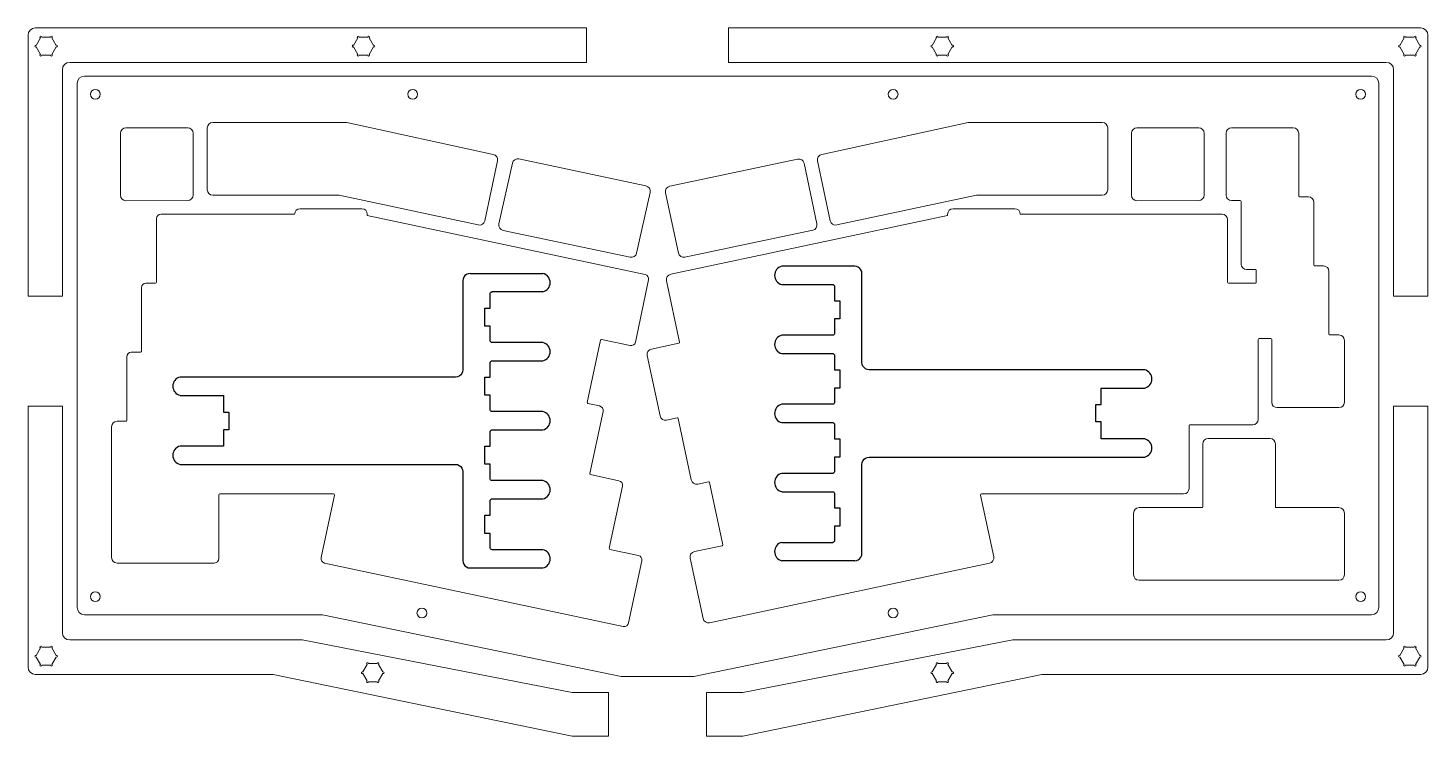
# Model space of a CAD drawing. Header units: millimetres. Extents: x -98 to 288, y -129 to 321.
# Drawn here: x -98 to 288.2, y -129 to 66.3 of the extents above; entities that cross this region are included whole.
import ezdxf

# ---------------------------------------------------------------- set-up
doc = ezdxf.new("R2010")
doc.units = ezdxf.units.MM
doc.layers.get('0').update_dxf_attribs({"lineweight": 5})
doc.layers.add('Shape2DView', color=7, linetype='Continuous')

msp = doc.modelspace()

# ---------------------------------------------------------------- linework, layer by layer
for p, q in [((-95.99, 66.35), (56.1, 66.35)), ((56.1, 66.35), (56.1, 56.85)), ((286.2, 66.35), (95.21, 66.35)), ((95.21, 66.35), (95.21, 56.85)), ((-97.99, -7.63), (-97.99, 64.35)), ((-94.56, 63.64), (-95.76, 61.56)), ((-91.8, 63.85), (-94.19, 63.85)), ((-90.23, 61.56), (-91.43, 63.64)), ((-7.03, 63.64), (-8.22, 61.56)), ((-4.27, 63.85), (-6.65, 63.85)), ((-2.7, 61.56), (-3.89, 63.64)), ((152.65, 63.64), (151.45, 61.56)), ((155.41, 63.85), (153.02, 63.85)), ((156.98, 61.56), (155.78, 63.64)), ((281.64, 63.64), (280.44, 61.56)), ((284.4, 63.85), (282.01, 63.85)), ((285.97, 61.56), (284.77, 63.64)), ((288.2, -7.63), (288.2, 64.35)), ((-95.76, 61.14), (-94.56, 59.06)), ((-94.19, 58.85), (-91.8, 58.85)), ((-91.43, 59.06), (-90.23, 61.14)), ((-8.22, 61.14), (-7.03, 59.06)), ((-6.65, 58.85), (-4.27, 58.85)), ((-3.89, 59.06), (-2.7, 61.14)), ((151.45, 61.14), (152.65, 59.06)), ((153.02, 58.85), (155.41, 58.85)), ((155.78, 59.06), (156.98, 61.14)), ((280.44, 61.14), (281.64, 59.06)), ((282.01, 58.85), (284.4, 58.85)), ((284.77, 59.06), (285.97, 61.14)), ((-88.5, 54.85), (-88.5, -7.63)), ((56.1, 56.85), (-86.5, 56.85)), ((95.21, 56.85), (276.71, 56.85)), ((278.71, 54.85), (278.71, -7.63)), ((-84.44, -93.52), (-84.44, 51.06)), ((-82.44, 53.06), (272.65, 53.06)), ((274.65, 51.06), (274.65, -93.52)), ((-53.95, 38.81), (-71, 38.81)), ((-48.54, 38.8), (-48.54, 21.74)), ((-10.26, 40.31), (-47.04, 40.3)), ((30.36, 31.49), (-10.05, 40.28)), ((120.96, 31.49), (161.36, 40.28)), ((161.58, 40.31), (198.35, 40.3)), ((199.85, 38.8), (199.85, 21.74)), ((224.96, 38.8), (207.91, 38.8)), ((251.04, 38.8), (233.99, 38.8)), ((-72.5, 37.31), (-72.5, 20.21)), ((-52.45, 20.26), (-52.45, 37.31)), ((206.41, 37.3), (206.41, 20.2)), ((226.46, 20.25), (226.46, 37.3)), ((232.49, 37.3), (232.49, 20.25)), ((252.54, 20), (252.54, 37.3)), ((28, 13.16), (31.51, 29.71)), ((35.64, 29.07), (31.91, 12.28)), ((72.46, 22.78), (37.42, 30.22)), ((79.04, 22.68), (114.3, 30.17)), ((116.08, 29.02), (119.62, 12.34)), ((123.32, 13.16), (119.8, 29.71)), ((-47.04, 20.24), (-12.33, 20.26)), ((-12.12, 20.23), (26.22, 12)), ((69.89, 4.26), (73.62, 21)), ((81.41, 4.27), (77.88, 20.9)), ((163.62, 20.23), (125.1, 12)), ((198.35, 20.24), (163.83, 20.26)), ((255.21, 19.75), (252.79, 19.75)), ((-71, 18.71), (-53.95, 18.76)), ((-5.89, 16.49), (-22.94, 16.49)), ((174.24, 16.49), (157.19, 16.49)), ((207.91, 18.7), (224.96, 18.75)), ((233.99, 18.75), (236.41, 18.75)), ((236.66, 18.51), (236.66, 1.2)), ((256.71, 0.95), (256.71, 18.25)), ((-62.54, 13.74), (-62.54, -3.81)), ((-24.44, 14.99), (-61.29, 14.99)), ((-24.44, 14.99), (-24.44, 14.99)), ((-4.39, 14.63), (-4.39, 14.99)), ((72.25, -1.66), (-4.39, 14.63)), ((155.69, 14.63), (79.31, -1.6)), ((155.69, 14.99), (155.69, 14.63)), ((231.39, 14.99), (175.74, 14.99)), ((175.74, 14.99), (175.74, 14.99)), ((232.89, -3.81), (232.89, 13.49)), ((33.07, 10.5), (68.11, 3.1)), ((118.47, 10.56), (83.19, 3.12)), ((259.38, 0.7), (256.96, 0.7)), ((69.56, -20.31), (73.21, -3.14)), ((78.16, -3.38), (81.76, -20.31)), ((238.16, -0.3), (240.58, -0.3)), ((240.83, -0.54), (240.83, -3.81)), ((260.88, -18.1), (260.88, -0.8)), ((-88.5, -7.63), (-97.99, -7.63)), ((-66.7, -5.31), (-66.7, -22.86)), ((-62.78, -4.06), (-65.45, -4.06)), ((240.58, -4.06), (233.14, -4.06)), ((278.71, -7.63), (288.2, -7.63)), ((263.65, -18.35), (261.12, -18.35)), ((-66.95, -23.11), (-69.51, -23.11)), ((56.28, -36.96), (59.93, -19.79)), ((60.23, -19.6), (68.08, -21.27)), ((81.57, -20.6), (73.96, -22.22)), ((241.34, -41.66), (241.34, -19.6)), ((241.59, -19.35), (244.85, -19.35)), ((245.1, -19.6), (245.1, -36.9)), ((265.15, -36.9), (265.15, -19.85)), ((-70.76, -24.36), (-70.76, -41.91)), ((72.8, -24), (76.35, -40.68)), ((-97.99, -38.01), (-97.99, -109.99)), ((-88.5, -38.01), (-97.99, -38.01)), ((-88.5, -100.48), (-88.5, -38.01)), ((59.67, -37.93), (56.47, -37.26)), ((246.6, -38.4), (263.65, -38.4)), ((288.2, -38), (278.71, -38)), ((278.71, -38), (278.71, -100.48)), ((288.2, -109.98), (288.2, -38)), ((-71.01, -42.16), (-73.44, -42.16)), ((56.98, -56.58), (60.63, -39.42)), ((78.13, -41.83), (81.08, -41.2)), ((81.37, -41.39), (84.97, -58.32)), ((-74.94, -43.66), (-74.93, -79.76)), ((222.29, -60.71), (222.29, -43.41)), ((222.54, -43.16), (239.84, -43.16)), ((226.05, -48.42), (226.05, -65.73)), ((244.6, -46.92), (227.55, -46.92)), ((246.1, -65.73), (246.1, -48.42)), ((65.02, -58.55), (57.18, -56.88)), ((62.34, -77.2), (65.99, -60.03)), ((86.75, -59.47), (89.7, -58.85)), ((89.99, -59.04), (93.64, -76.21)), ((-45.35, -80.01), (-45.35, -62.46)), ((-45.1, -62.21), (-13.71, -62.21)), ((-13.47, -62.52), (-17.14, -79.78)), ((168.4, -79.54), (164.78, -62.52)), ((165.03, -62.21), (189.45, -62.21)), ((189.45, -62.21), (192.18, -62.21)), ((192.18, -62.21), (220.79, -62.21)), ((207, -67.47), (207, -84.52)), ((225.8, -65.97), (208.5, -65.97)), ((263.65, -65.97), (246.34, -65.97)), ((265.15, -84.52), (265.15, -67.47)), ((93.45, -76.5), (85.84, -78.12)), ((70.38, -79.16), (62.53, -77.49)), ((67.69, -97.81), (71.34, -80.65)), ((84.68, -79.9), (88.23, -96.58)), ((-73.43, -81.26), (-46.6, -81.26)), ((-16.17, -81.26), (66.21, -98.77)), ((90.01, -97.73), (167.25, -81.31)), ((208.5, -86.02), (263.65, -86.02)), ((-16.8, -95.52), (-82.44, -95.52)), ((65.66, -112.53), (-16.8, -95.52)), ((168.12, -95.52), (85.66, -112.53)), ((272.65, -95.52), (168.12, -95.52)), ((-22.36, -102.48), (-86.5, -102.48)), ((52.1, -117), (-22.36, -102.48)), ((173.68, -102.48), (99.21, -117)), ((276.71, -102.48), (173.68, -102.48)), ((-94.56, -104.7), (-95.76, -106.77)), ((-95.76, -107.2), (-94.56, -109.27)), ((-91.8, -104.49), (-94.19, -104.49)), ((-90.23, -106.77), (-91.43, -104.7)), ((-91.43, -109.27), (-90.23, -107.2)), ((281.64, -104.7), (280.44, -106.77)), ((280.44, -107.2), (281.64, -109.27)), ((284.4, -104.48), (282.01, -104.48)), ((285.97, -106.77), (284.77, -104.7)), ((284.77, -109.27), (285.97, -107.2)), ((-95.99, -111.99), (-30.36, -111.99)), ((-94.19, -109.49), (-91.8, -109.49)), ((-30.36, -111.99), (52.1, -128.99)), ((-4.46, -109.24), (-5.66, -111.31)), ((-5.66, -111.74), (-4.46, -113.81)), ((-1.7, -109.02), (-4.09, -109.02)), ((-0.13, -111.31), (-1.33, -109.24)), ((-1.33, -113.81), (-0.13, -111.74)), ((99.21, -128.99), (181.68, -111.98)), ((152.65, -109.24), (151.45, -111.31)), ((151.45, -111.74), (152.65, -113.81)), ((155.41, -109.02), (153.02, -109.02)), ((156.98, -111.31), (155.78, -109.24)), ((155.78, -113.81), (156.98, -111.74)), ((181.68, -111.98), (286.2, -111.98)), ((282.01, -109.48), (284.4, -109.48)), ((-4.09, -114.02), (-1.7, -114.02)), ((85.66, -112.53), (65.66, -112.53)), ((153.02, -114.02), (155.41, -114.02)), ((62.1, -117), (52.1, -117)), ((62.1, -128.99), (62.1, -117)), ((99.21, -117), (89.21, -117)), ((89.21, -117), (89.21, -128.99)), ((52.1, -128.99), (62.1, -128.99)), ((89.21, -128.99), (99.21, -128.99))]:
    msp.add_line(p, q)
for centre, start, end in [((-10.26, 39.31), 77.7199, 90.0154), ((161.58, 39.31), 89.9846, 102.2801), ((-12.33, 19.26), 77.8865, 90.0229), ((163.83, 19.26), 89.9771, 102.0587)]:
    msp.add_arc(centre, 1, start, end)
for points in [[(-97.99, 64.35), (-97.99, 65.45), (-97.1, 66.35), (-95.99, 66.35)], [(288.2, 64.35), (288.2, 65.45), (287.31, 66.35), (286.2, 66.35)], [(-90.11, 61.6), (-90.15, 61.6), (-90.19, 61.58), (-90.23, 61.56)], [(-2.57, 61.6), (-2.62, 61.6), (-2.66, 61.58), (-2.7, 61.56)], [(157.1, 61.6), (157.06, 61.6), (157.02, 61.58), (156.98, 61.56)], [(286.09, 61.6), (286.05, 61.6), (286.01, 61.58), (285.97, 61.56)], [(-86.5, 56.85), (-87.6, 56.85), (-88.5, 55.95), (-88.5, 54.85)], [(276.71, 56.85), (277.81, 56.85), (278.71, 55.95), (278.71, 54.85)], [(-84.44, 51.06), (-84.44, 52.17), (-83.54, 53.06), (-82.44, 53.06)], [(272.65, 53.06), (273.75, 53.06), (274.65, 52.17), (274.65, 51.06)], [(-80.79, 48.06), (-80.79, 48.81), (-80.18, 49.41), (-79.44, 49.41)], [(-79.44, 46.71), (-80.18, 46.71), (-80.79, 47.32), (-80.79, 48.06)], [(-79.44, 49.41), (-78.7, 49.41), (-78.09, 48.81), (-78.09, 48.06)], [(-78.09, 48.06), (-78.09, 47.32), (-78.7, 46.71), (-79.44, 46.71)], [(6.75, 48.06), (6.75, 48.81), (7.35, 49.41), (8.1, 49.41)], [(8.1, 46.71), (7.35, 46.71), (6.75, 47.32), (6.75, 48.06)], [(8.1, 49.41), (8.84, 49.41), (9.45, 48.81), (9.45, 48.06)], [(9.45, 48.06), (9.45, 47.32), (8.84, 46.71), (8.1, 46.71)], [(139.31, 48.06), (139.31, 48.81), (139.92, 49.41), (140.66, 49.41)], [(140.66, 46.71), (139.92, 46.71), (139.31, 47.32), (139.31, 48.06)], [(140.66, 49.41), (141.4, 49.41), (142.01, 48.81), (142.01, 48.06)], [(142.01, 48.06), (142.01, 47.32), (141.4, 46.71), (140.66, 46.71)], [(268.3, 48.06), (268.3, 48.81), (268.91, 49.41), (269.65, 49.41)], [(269.65, 46.71), (268.91, 46.71), (268.3, 47.32), (268.3, 48.06)], [(269.65, 49.41), (270.39, 49.41), (271, 48.81), (271, 48.06)], [(271, 48.06), (271, 47.32), (270.39, 46.71), (269.65, 46.71)], [(-71, 38.81), (-71.83, 38.81), (-72.5, 38.14), (-72.5, 37.31)], [(-52.45, 37.31), (-52.45, 38.14), (-53.12, 38.81), (-53.95, 38.81)], [(-47.04, 40.3), (-47.87, 40.3), (-48.54, 39.62), (-48.54, 38.8)], [(198.35, 40.3), (199.18, 40.3), (199.85, 39.62), (199.85, 38.8)], [(207.91, 38.8), (207.08, 38.8), (206.41, 38.13), (206.41, 37.3)], [(226.46, 37.3), (226.46, 38.13), (225.78, 38.8), (224.96, 38.8)], [(233.99, 38.8), (233.16, 38.8), (232.49, 38.13), (232.49, 37.3)], [(252.54, 37.3), (252.54, 38.13), (251.86, 38.8), (251.04, 38.8)], [(31.51, 29.71), (31.69, 30.52), (31.17, 31.32), (30.36, 31.49)], [(119.8, 29.71), (119.63, 30.52), (120.15, 31.32), (120.96, 31.49)], [(37.42, 30.22), (36.61, 30.4), (35.82, 29.88), (35.64, 29.07)], [(114.3, 30.17), (115.11, 30.35), (115.9, 29.83), (116.08, 29.02)], [(-72.5, 20.21), (-72.5, 19.38), (-71.83, 18.71), (-71, 18.71)], [(-53.95, 18.76), (-53.12, 18.76), (-52.45, 19.43), (-52.45, 20.26)], [(-48.54, 21.74), (-48.54, 20.91), (-47.87, 20.24), (-47.04, 20.24)], [(73.62, 21), (73.79, 21.81), (73.27, 22.6), (72.46, 22.78)], [(77.88, 20.9), (77.71, 21.71), (78.23, 22.51), (79.04, 22.68)], [(199.85, 21.74), (199.85, 20.91), (199.18, 20.24), (198.35, 20.24)], [(206.41, 20.2), (206.41, 19.37), (207.08, 18.7), (207.91, 18.7)], [(224.96, 18.75), (225.78, 18.75), (226.46, 19.42), (226.46, 20.25)], [(232.49, 20.25), (232.49, 19.42), (233.16, 18.75), (233.99, 18.75)], [(252.79, 19.75), (252.65, 19.75), (252.54, 19.86), (252.54, 20)], [(256.71, 18.25), (256.71, 19.08), (256.03, 19.75), (255.21, 19.75)], [(-22.94, 16.49), (-23.77, 16.49), (-24.44, 15.82), (-24.44, 14.99)], [(-4.39, 14.99), (-4.39, 15.82), (-5.06, 16.49), (-5.89, 16.49)], [(157.19, 16.49), (156.36, 16.49), (155.69, 15.82), (155.69, 14.99)], [(175.74, 14.99), (175.74, 15.82), (175.07, 16.49), (174.24, 16.49)], [(236.41, 18.75), (236.55, 18.75), (236.66, 18.64), (236.66, 18.51)], [(-61.29, 14.99), (-61.98, 14.99), (-62.54, 14.43), (-62.54, 13.74)], [(26.22, 12), (27.03, 11.83), (27.82, 12.35), (28, 13.16)], [(31.91, 12.28), (31.74, 11.47), (32.26, 10.67), (33.07, 10.5)], [(119.62, 12.34), (119.79, 11.53), (119.28, 10.73), (118.47, 10.56)], [(125.1, 12), (124.29, 11.83), (123.49, 12.35), (123.32, 13.16)], [(232.89, 13.49), (232.89, 14.32), (232.22, 14.99), (231.39, 14.99)], [(68.11, 3.1), (68.92, 2.93), (69.72, 3.45), (69.89, 4.26)], [(83.19, 3.12), (82.38, 2.94), (81.59, 3.46), (81.41, 4.27)], [(236.66, 1.2), (236.66, 0.37), (237.33, -0.3), (238.16, -0.3)], [(256.96, 0.7), (256.82, 0.7), (256.71, 0.81), (256.71, 0.95)], [(260.88, -0.8), (260.88, 0.03), (260.21, 0.7), (259.38, 0.7)], [(-62.54, -3.81), (-62.54, -3.95), (-62.65, -4.06), (-62.78, -4.06)], [(73.21, -3.14), (73.35, -2.46), (72.92, -1.8), (72.25, -1.66)], [(79.31, -1.6), (78.5, -1.78), (77.99, -2.57), (78.16, -3.38)], [(233.14, -4.06), (233.01, -4.06), (232.89, -3.95), (232.89, -3.81)], [(240.58, -0.3), (240.72, -0.3), (240.83, -0.41), (240.83, -0.54)], [(240.83, -3.81), (240.83, -3.95), (240.72, -4.06), (240.58, -4.06)], [(-65.45, -4.06), (-66.14, -4.06), (-66.7, -4.62), (-66.7, -5.31)], [(261.12, -18.35), (260.99, -18.35), (260.88, -18.24), (260.88, -18.1)], [(265.15, -19.85), (265.15, -19.02), (264.48, -18.35), (263.65, -18.35)], [(-69.51, -23.11), (-70.2, -23.11), (-70.76, -23.67), (-70.76, -24.36)], [(-66.7, -22.86), (-66.7, -23), (-66.81, -23.11), (-66.95, -23.11)], [(59.93, -19.79), (59.96, -19.66), (60.09, -19.57), (60.23, -19.6)], [(68.08, -21.27), (68.75, -21.41), (69.42, -20.98), (69.56, -20.31)], [(73.96, -22.22), (73.15, -22.39), (72.63, -23.19), (72.8, -24)], [(81.76, -20.31), (81.78, -20.44), (81.7, -20.57), (81.57, -20.6)], [(241.34, -19.6), (241.34, -19.46), (241.45, -19.35), (241.59, -19.35)], [(244.85, -19.35), (244.99, -19.35), (245.1, -19.46), (245.1, -19.6)], [(56.47, -37.26), (56.34, -37.23), (56.25, -37.1), (56.28, -36.96)], [(60.63, -39.42), (60.77, -38.74), (60.34, -38.08), (59.67, -37.93)], [(245.1, -36.9), (245.1, -37.73), (245.77, -38.4), (246.6, -38.4)], [(263.65, -38.4), (264.48, -38.4), (265.15, -37.73), (265.15, -36.9)], [(-73.44, -42.16), (-74.27, -42.16), (-74.94, -42.83), (-74.94, -43.66)], [(-70.76, -41.91), (-70.76, -42.05), (-70.87, -42.16), (-71.01, -42.16)], [(76.35, -40.68), (76.52, -41.49), (77.32, -42), (78.13, -41.83)], [(81.08, -41.2), (81.21, -41.18), (81.34, -41.26), (81.37, -41.39)], [(239.84, -43.16), (240.66, -43.16), (241.34, -42.49), (241.34, -41.66)], [(222.29, -43.41), (222.29, -43.27), (222.4, -43.16), (222.54, -43.16)], [(227.55, -46.92), (226.72, -46.92), (226.05, -47.6), (226.05, -48.42)], [(246.1, -48.42), (246.1, -47.6), (245.43, -46.92), (244.6, -46.92)], [(57.18, -56.88), (57.04, -56.85), (56.95, -56.72), (56.98, -56.58)], [(65.99, -60.03), (66.13, -59.36), (65.7, -58.69), (65.02, -58.55)], [(84.97, -58.32), (85.14, -59.13), (85.94, -59.65), (86.75, -59.47)], [(89.7, -58.85), (89.83, -58.82), (89.96, -58.9), (89.99, -59.04)], [(220.79, -62.21), (221.61, -62.21), (222.29, -61.54), (222.29, -60.71)], [(-45.35, -62.46), (-45.35, -62.32), (-45.24, -62.21), (-45.1, -62.21)], [(-13.71, -62.21), (-13.55, -62.21), (-13.43, -62.36), (-13.47, -62.52)], [(164.78, -62.52), (164.75, -62.36), (164.87, -62.21), (165.03, -62.21)], [(208.5, -65.97), (207.67, -65.97), (207, -66.65), (207, -67.47)], [(226.05, -65.73), (226.05, -65.86), (225.94, -65.97), (225.8, -65.97)], [(246.34, -65.97), (246.21, -65.97), (246.1, -65.86), (246.1, -65.73)], [(265.15, -67.47), (265.15, -66.65), (264.48, -65.97), (263.65, -65.97)], [(62.53, -77.49), (62.39, -77.47), (62.31, -77.33), (62.34, -77.2)], [(93.64, -76.21), (93.67, -76.34), (93.58, -76.47), (93.45, -76.5)], [(-74.93, -79.76), (-74.93, -80.59), (-74.26, -81.26), (-73.43, -81.26)], [(-46.6, -81.26), (-45.91, -81.26), (-45.35, -80.7), (-45.35, -80.01)], [(-17.14, -79.78), (-17.28, -80.46), (-16.85, -81.12), (-16.17, -81.26)], [(71.34, -80.65), (71.49, -79.97), (71.05, -79.31), (70.38, -79.16)], [(85.84, -78.12), (85.03, -78.29), (84.51, -79.09), (84.68, -79.9)], [(167.25, -81.31), (168.06, -81.14), (168.57, -80.35), (168.4, -79.54)], [(207, -84.52), (207, -85.35), (207.67, -86.02), (208.5, -86.02)], [(263.65, -86.02), (264.48, -86.02), (265.15, -85.35), (265.15, -84.52)], [(-80.79, -90.52), (-80.79, -89.78), (-80.18, -89.17), (-79.44, -89.17)], [(-79.44, -91.87), (-80.18, -91.87), (-80.79, -91.27), (-80.79, -90.52)], [(-79.44, -89.17), (-78.7, -89.17), (-78.09, -89.78), (-78.09, -90.52)], [(-78.09, -90.52), (-78.09, -91.27), (-78.7, -91.87), (-79.44, -91.87)], [(268.3, -90.52), (268.3, -89.78), (268.91, -89.17), (269.65, -89.17)], [(269.65, -91.87), (268.91, -91.87), (268.3, -91.27), (268.3, -90.52)], [(269.65, -89.17), (270.39, -89.17), (271, -89.78), (271, -90.52)], [(271, -90.52), (271, -91.27), (270.39, -91.87), (269.65, -91.87)], [(-82.44, -95.52), (-83.54, -95.52), (-84.44, -94.63), (-84.44, -93.52)], [(9.31, -95.06), (9.31, -94.32), (9.92, -93.71), (10.66, -93.71)], [(10.66, -96.41), (9.92, -96.41), (9.31, -95.8), (9.31, -95.06)], [(10.66, -93.71), (11.4, -93.71), (12.01, -94.32), (12.01, -95.06)], [(12.01, -95.06), (12.01, -95.8), (11.4, -96.41), (10.66, -96.41)], [(139.31, -95.06), (139.31, -94.32), (139.92, -93.71), (140.66, -93.71)], [(140.66, -96.41), (139.92, -96.41), (139.31, -95.8), (139.31, -95.06)], [(140.66, -93.71), (141.4, -93.71), (142.01, -94.32), (142.01, -95.06)], [(142.01, -95.06), (142.01, -95.8), (141.4, -96.41), (140.66, -96.41)], [(274.65, -93.52), (274.65, -94.63), (273.75, -95.52), (272.65, -95.52)], [(66.21, -98.77), (66.89, -98.92), (67.55, -98.49), (67.69, -97.81)], [(88.23, -96.58), (88.4, -97.39), (89.2, -97.9), (90.01, -97.73)], [(-86.5, -102.48), (-87.6, -102.48), (-88.5, -101.59), (-88.5, -100.48)], [(278.71, -100.48), (278.71, -101.59), (277.81, -102.48), (276.71, -102.48)], [(-90.11, -106.74), (-90.15, -106.74), (-90.19, -106.75), (-90.23, -106.77)], [(286.09, -106.73), (286.05, -106.73), (286.01, -106.75), (285.97, -106.77)], [(-97.99, -109.99), (-98, -111.09), (-97.1, -111.99), (-95.99, -111.99)], [(-0.01, -111.27), (-0.06, -111.27), (-0.1, -111.29), (-0.13, -111.31)], [(157.1, -111.27), (157.06, -111.27), (157.02, -111.29), (156.98, -111.31)], [(286.2, -111.98), (287.31, -111.98), (288.2, -111.09), (288.2, -109.98)]]:
    msp.add_open_spline(points, degree=3)
for points, knots in [([(-94.19, 63.85), (-94.19, 63.99), (-94.3, 64.1), (-94.58, 64.1), (-94.69, 63.99), (-94.69, 63.85), (-94.69, 63.76), (-94.64, 63.68), (-94.56, 63.64)], [6, 6, 6, 6, 7, 7, 8, 8, 8, 9, 9, 9, 9]), ([(-91.43, 63.64), (-91.35, 63.68), (-91.3, 63.76), (-91.3, 63.85), (-91.3, 63.99), (-91.41, 64.1), (-91.55, 64.1), (-91.69, 64.1), (-91.8, 63.99), (-91.8, 63.85)], [2, 2, 2, 2, 3, 3, 3, 4, 4, 4, 5, 5, 5, 5]), ([(-6.65, 63.85), (-6.65, 63.99), (-6.77, 64.1), (-7.04, 64.1), (-7.15, 63.99), (-7.15, 63.85), (-7.15, 63.76), (-7.1, 63.68), (-7.03, 63.64)], [6, 6, 6, 6, 7, 7, 8, 8, 8, 9, 9, 9, 9]), ([(-3.89, 63.64), (-3.82, 63.68), (-3.77, 63.76), (-3.77, 63.85), (-3.77, 63.99), (-3.88, 64.1), (-4.02, 64.1), (-4.15, 64.1), (-4.27, 63.99), (-4.27, 63.85)], [2, 2, 2, 2, 3, 3, 3, 4, 4, 4, 5, 5, 5, 5]), ([(153.02, 63.85), (153.02, 63.99), (152.91, 64.1), (152.63, 64.1), (152.52, 63.99), (152.52, 63.85), (152.52, 63.76), (152.57, 63.68), (152.65, 63.64)], [6, 6, 6, 6, 7, 7, 8, 8, 8, 9, 9, 9, 9]), ([(155.78, 63.64), (155.86, 63.68), (155.91, 63.76), (155.91, 63.85), (155.91, 63.99), (155.8, 64.1), (155.66, 64.1), (155.52, 64.1), (155.41, 63.99), (155.41, 63.85)], [2, 2, 2, 2, 3, 3, 3, 4, 4, 4, 5, 5, 5, 5]), ([(282.01, 63.85), (282.01, 63.99), (281.9, 64.1), (281.62, 64.1), (281.51, 63.99), (281.51, 63.85), (281.51, 63.76), (281.56, 63.68), (281.64, 63.64)], [6, 6, 6, 6, 7, 7, 8, 8, 8, 9, 9, 9, 9]), ([(284.77, 63.64), (284.85, 63.68), (284.9, 63.76), (284.9, 63.85), (284.9, 63.99), (284.79, 64.1), (284.65, 64.1), (284.51, 64.1), (284.4, 63.99), (284.4, 63.85)], [2, 2, 2, 2, 3, 3, 3, 4, 4, 4, 5, 5, 5, 5]), ([(-95.76, 61.56), (-95.8, 61.58), (-95.84, 61.6), (-95.88, 61.6), (-96.02, 61.6), (-96.13, 61.49), (-96.13, 61.35), (-96.13, 61.21), (-96.02, 61.1), (-95.88, 61.1), (-95.84, 61.1), (-95.8, 61.11), (-95.76, 61.14)], [10, 10, 10, 10, 11, 11, 11, 12, 12, 12, 13, 13, 13, 14, 14, 14, 14]), ([(-94.56, 59.06), (-94.64, 59.02), (-94.69, 58.94), (-94.69, 58.85), (-94.69, 58.71), (-94.58, 58.6), (-94.3, 58.6), (-94.19, 58.71), (-94.19, 58.85)], [15, 15, 15, 15, 16, 16, 16, 17, 17, 18, 18, 18, 18]), ([(-91.8, 58.85), (-91.8, 58.71), (-91.69, 58.6), (-91.55, 58.6), (-91.41, 58.6), (-91.3, 58.71), (-91.3, 58.85), (-91.3, 58.94), (-91.35, 59.02), (-91.43, 59.06)], [19, 19, 19, 19, 20, 20, 20, 21, 21, 21, 22, 22, 22, 22]), ([(-90.23, 61.14), (-90.19, 61.11), (-90.15, 61.1), (-90.11, 61.1), (-89.97, 61.1), (-89.86, 61.21), (-89.86, 61.35), (-89.86, 61.49), (-89.97, 61.6), (-90.11, 61.6)], [23, 23, 23, 23, 24, 24, 24, 25, 25, 25, 26, 26, 26, 26]), ([(-8.22, 61.56), (-8.26, 61.58), (-8.3, 61.6), (-8.35, 61.6), (-8.48, 61.6), (-8.6, 61.49), (-8.6, 61.35), (-8.6, 61.21), (-8.48, 61.1), (-8.35, 61.1), (-8.3, 61.1), (-8.26, 61.11), (-8.22, 61.14)], [10, 10, 10, 10, 11, 11, 11, 12, 12, 12, 13, 13, 13, 14, 14, 14, 14]), ([(-7.03, 59.06), (-7.1, 59.02), (-7.15, 58.94), (-7.15, 58.85), (-7.15, 58.71), (-7.04, 58.6), (-6.77, 58.6), (-6.65, 58.71), (-6.65, 58.85)], [15, 15, 15, 15, 16, 16, 16, 17, 17, 18, 18, 18, 18]), ([(-4.27, 58.85), (-4.27, 58.71), (-4.15, 58.6), (-4.02, 58.6), (-3.88, 58.6), (-3.77, 58.71), (-3.77, 58.85), (-3.77, 58.94), (-3.82, 59.02), (-3.89, 59.06)], [19, 19, 19, 19, 20, 20, 20, 21, 21, 21, 22, 22, 22, 22]), ([(-2.7, 61.14), (-2.66, 61.11), (-2.62, 61.1), (-2.57, 61.1), (-2.44, 61.1), (-2.32, 61.21), (-2.32, 61.35), (-2.32, 61.49), (-2.44, 61.6), (-2.57, 61.6)], [23, 23, 23, 23, 24, 24, 24, 25, 25, 25, 26, 26, 26, 26]), ([(151.45, 61.56), (151.41, 61.58), (151.37, 61.6), (151.33, 61.6), (151.19, 61.6), (151.08, 61.49), (151.08, 61.35), (151.08, 61.21), (151.19, 61.1), (151.33, 61.1), (151.37, 61.1), (151.41, 61.11), (151.45, 61.14)], [10, 10, 10, 10, 11, 11, 11, 12, 12, 12, 13, 13, 13, 14, 14, 14, 14]), ([(152.65, 59.06), (152.57, 59.02), (152.52, 58.94), (152.52, 58.85), (152.52, 58.71), (152.63, 58.6), (152.91, 58.6), (153.02, 58.71), (153.02, 58.85)], [15, 15, 15, 15, 16, 16, 16, 17, 17, 18, 18, 18, 18]), ([(155.41, 58.85), (155.41, 58.71), (155.52, 58.6), (155.66, 58.6), (155.8, 58.6), (155.91, 58.71), (155.91, 58.85), (155.91, 58.94), (155.86, 59.02), (155.78, 59.06)], [19, 19, 19, 19, 20, 20, 20, 21, 21, 21, 22, 22, 22, 22]), ([(156.98, 61.14), (157.02, 61.11), (157.06, 61.1), (157.1, 61.1), (157.24, 61.1), (157.35, 61.21), (157.35, 61.35), (157.35, 61.49), (157.24, 61.6), (157.1, 61.6)], [23, 23, 23, 23, 24, 24, 24, 25, 25, 25, 26, 26, 26, 26]), ([(280.44, 61.56), (280.4, 61.58), (280.36, 61.6), (280.32, 61.6), (280.18, 61.6), (280.07, 61.49), (280.07, 61.35), (280.07, 61.21), (280.18, 61.1), (280.32, 61.1), (280.36, 61.1), (280.4, 61.11), (280.44, 61.14)], [10, 10, 10, 10, 11, 11, 11, 12, 12, 12, 13, 13, 13, 14, 14, 14, 14]), ([(281.64, 59.06), (281.56, 59.02), (281.51, 58.94), (281.51, 58.85), (281.51, 58.71), (281.62, 58.6), (281.9, 58.6), (282.01, 58.71), (282.01, 58.85)], [15, 15, 15, 15, 16, 16, 16, 17, 17, 18, 18, 18, 18]), ([(284.4, 58.85), (284.4, 58.71), (284.51, 58.6), (284.65, 58.6), (284.79, 58.6), (284.9, 58.71), (284.9, 58.85), (284.9, 58.94), (284.85, 59.02), (284.77, 59.06)], [19, 19, 19, 19, 20, 20, 20, 21, 21, 21, 22, 22, 22, 22]), ([(285.97, 61.14), (286.01, 61.11), (286.05, 61.1), (286.09, 61.1), (286.23, 61.1), (286.34, 61.21), (286.34, 61.35), (286.34, 61.49), (286.23, 61.6), (286.09, 61.6)], [23, 23, 23, 23, 24, 24, 24, 25, 25, 25, 26, 26, 26, 26]), ([(-94.19, -104.49), (-94.19, -104.35), (-94.3, -104.24), (-94.58, -104.24), (-94.69, -104.35), (-94.69, -104.49), (-94.69, -104.58), (-94.64, -104.66), (-94.56, -104.7)], [6, 6, 6, 6, 7, 7, 8, 8, 8, 9, 9, 9, 9]), ([(-91.43, -104.7), (-91.35, -104.66), (-91.3, -104.58), (-91.3, -104.49), (-91.3, -104.35), (-91.41, -104.24), (-91.55, -104.24), (-91.69, -104.24), (-91.8, -104.35), (-91.8, -104.49)], [2, 2, 2, 2, 3, 3, 3, 4, 4, 4, 5, 5, 5, 5]), ([(282.01, -104.48), (282.01, -104.35), (281.9, -104.23), (281.62, -104.23), (281.51, -104.35), (281.51, -104.48), (281.51, -104.58), (281.56, -104.65), (281.64, -104.7)], [6, 6, 6, 6, 7, 7, 8, 8, 8, 9, 9, 9, 9]), ([(284.77, -104.7), (284.85, -104.65), (284.9, -104.58), (284.9, -104.48), (284.9, -104.35), (284.79, -104.23), (284.65, -104.23), (284.51, -104.23), (284.4, -104.35), (284.4, -104.48)], [2, 2, 2, 2, 3, 3, 3, 4, 4, 4, 5, 5, 5, 5]), ([(-95.76, -106.77), (-95.8, -106.75), (-95.84, -106.74), (-95.88, -106.74), (-96.02, -106.74), (-96.13, -106.85), (-96.13, -106.99), (-96.13, -107.12), (-96.02, -107.24), (-95.88, -107.24), (-95.84, -107.24), (-95.8, -107.22), (-95.76, -107.2)], [10, 10, 10, 10, 11, 11, 11, 12, 12, 12, 13, 13, 13, 14, 14, 14, 14]), ([(-90.23, -107.2), (-90.19, -107.22), (-90.15, -107.24), (-90.11, -107.24), (-89.97, -107.24), (-89.86, -107.12), (-89.86, -106.99), (-89.86, -106.85), (-89.97, -106.74), (-90.11, -106.74)], [23, 23, 23, 23, 24, 24, 24, 25, 25, 25, 26, 26, 26, 26]), ([(280.44, -106.77), (280.4, -106.75), (280.36, -106.73), (280.32, -106.73), (280.18, -106.73), (280.07, -106.85), (280.07, -106.98), (280.07, -107.12), (280.18, -107.23), (280.32, -107.23), (280.36, -107.23), (280.4, -107.22), (280.44, -107.2)], [10, 10, 10, 10, 11, 11, 11, 12, 12, 12, 13, 13, 13, 14, 14, 14, 14]), ([(285.97, -107.2), (286.01, -107.22), (286.05, -107.23), (286.09, -107.23), (286.23, -107.23), (286.34, -107.12), (286.34, -106.98), (286.34, -106.85), (286.23, -106.73), (286.09, -106.73)], [23, 23, 23, 23, 24, 24, 24, 25, 25, 25, 26, 26, 26, 26]), ([(-94.56, -109.27), (-94.64, -109.32), (-94.69, -109.39), (-94.69, -109.49), (-94.69, -109.62), (-94.58, -109.74), (-94.3, -109.74), (-94.19, -109.62), (-94.19, -109.49)], [15, 15, 15, 15, 16, 16, 16, 17, 17, 18, 18, 18, 18]), ([(-91.8, -109.49), (-91.8, -109.62), (-91.69, -109.74), (-91.55, -109.74), (-91.41, -109.74), (-91.3, -109.62), (-91.3, -109.49), (-91.3, -109.39), (-91.35, -109.32), (-91.43, -109.27)], [19, 19, 19, 19, 20, 20, 20, 21, 21, 21, 22, 22, 22, 22]), ([(-5.66, -111.31), (-5.7, -111.29), (-5.74, -111.27), (-5.78, -111.27), (-5.92, -111.27), (-6.03, -111.39), (-6.03, -111.52), (-6.03, -111.66), (-5.92, -111.77), (-5.78, -111.77), (-5.74, -111.77), (-5.7, -111.76), (-5.66, -111.74)], [10, 10, 10, 10, 11, 11, 11, 12, 12, 12, 13, 13, 13, 14, 14, 14, 14]), ([(-4.09, -109.02), (-4.09, -108.89), (-4.2, -108.77), (-4.48, -108.77), (-4.59, -108.89), (-4.59, -109.02), (-4.59, -109.12), (-4.54, -109.19), (-4.46, -109.24)], [6, 6, 6, 6, 7, 7, 8, 8, 8, 9, 9, 9, 9]), ([(-1.33, -109.24), (-1.26, -109.19), (-1.2, -109.12), (-1.2, -109.02), (-1.2, -108.89), (-1.32, -108.77), (-1.45, -108.77), (-1.59, -108.77), (-1.7, -108.89), (-1.7, -109.02)], [2, 2, 2, 2, 3, 3, 3, 4, 4, 4, 5, 5, 5, 5]), ([(-0.13, -111.74), (-0.1, -111.76), (-0.06, -111.77), (-0.01, -111.77), (0.13, -111.77), (0.24, -111.66), (0.24, -111.52), (0.24, -111.39), (0.13, -111.27), (-0.01, -111.27)], [23, 23, 23, 23, 24, 24, 24, 25, 25, 25, 26, 26, 26, 26]), ([(151.45, -111.31), (151.41, -111.29), (151.37, -111.27), (151.33, -111.27), (151.19, -111.27), (151.08, -111.38), (151.08, -111.52), (151.08, -111.66), (151.19, -111.77), (151.33, -111.77), (151.37, -111.77), (151.41, -111.76), (151.45, -111.74)], [10, 10, 10, 10, 11, 11, 11, 12, 12, 12, 13, 13, 13, 14, 14, 14, 14]), ([(153.02, -109.02), (153.02, -108.88), (152.91, -108.77), (152.63, -108.77), (152.52, -108.88), (152.52, -109.02), (152.52, -109.12), (152.57, -109.19), (152.65, -109.24)], [6, 6, 6, 6, 7, 7, 8, 8, 8, 9, 9, 9, 9]), ([(155.78, -109.24), (155.86, -109.19), (155.91, -109.12), (155.91, -109.02), (155.91, -108.88), (155.8, -108.77), (155.66, -108.77), (155.52, -108.77), (155.41, -108.88), (155.41, -109.02)], [2, 2, 2, 2, 3, 3, 3, 4, 4, 4, 5, 5, 5, 5]), ([(156.98, -111.74), (157.02, -111.76), (157.06, -111.77), (157.1, -111.77), (157.24, -111.77), (157.35, -111.66), (157.35, -111.52), (157.35, -111.38), (157.24, -111.27), (157.1, -111.27)], [23, 23, 23, 23, 24, 24, 24, 25, 25, 25, 26, 26, 26, 26]), ([(281.64, -109.27), (281.56, -109.31), (281.51, -109.39), (281.51, -109.48), (281.51, -109.62), (281.62, -109.73), (281.9, -109.73), (282.01, -109.62), (282.01, -109.48)], [15, 15, 15, 15, 16, 16, 16, 17, 17, 18, 18, 18, 18]), ([(284.4, -109.48), (284.4, -109.62), (284.51, -109.73), (284.65, -109.73), (284.79, -109.73), (284.9, -109.62), (284.9, -109.48), (284.9, -109.39), (284.85, -109.31), (284.77, -109.27)], [19, 19, 19, 19, 20, 20, 20, 21, 21, 21, 22, 22, 22, 22]), ([(-4.46, -113.81), (-4.54, -113.85), (-4.59, -113.93), (-4.59, -114.02), (-4.59, -114.16), (-4.48, -114.27), (-4.2, -114.27), (-4.09, -114.16), (-4.09, -114.02)], [15, 15, 15, 15, 16, 16, 16, 17, 17, 18, 18, 18, 18]), ([(-1.7, -114.02), (-1.7, -114.16), (-1.59, -114.27), (-1.45, -114.27), (-1.32, -114.27), (-1.2, -114.16), (-1.2, -114.02), (-1.2, -113.93), (-1.26, -113.85), (-1.33, -113.81)], [19, 19, 19, 19, 20, 20, 20, 21, 21, 21, 22, 22, 22, 22]), ([(152.65, -113.81), (152.57, -113.85), (152.52, -113.93), (152.52, -114.02), (152.52, -114.16), (152.63, -114.27), (152.91, -114.27), (153.02, -114.16), (153.02, -114.02)], [15, 15, 15, 15, 16, 16, 16, 17, 17, 18, 18, 18, 18]), ([(155.41, -114.02), (155.41, -114.16), (155.52, -114.27), (155.66, -114.27), (155.8, -114.27), (155.91, -114.16), (155.91, -114.02), (155.91, -113.93), (155.86, -113.85), (155.78, -113.81)], [19, 19, 19, 19, 20, 20, 20, 21, 21, 21, 22, 22, 22, 22])]:
    msp.add_open_spline(points, degree=3, knots=knots)
at = {"layer": 'Shape2DView'}
for p, q in [((130.05, 0.62), (109.95, 0.62)), ((130.57, 0.56), (130.05, 0.62)), ((131.05, 0.36), (130.57, 0.56)), ((131.46, 0.04), (131.05, 0.36)), ((131.78, -0.38), (131.46, 0.04)), ((22.02, -2.86), (21.95, -3.38)), ((21.95, -3.38), (21.95, -27.95)), ((22.22, -2.37), (22.02, -2.86)), ((22.54, -1.96), (22.22, -2.37)), ((22.95, -1.64), (22.54, -1.96)), ((23.43, -1.44), (22.95, -1.64)), ((23.95, -1.38), (23.43, -1.44)), ((23.95, -1.38), (44.05, -1.38)), ((131.98, -0.86), (131.78, -0.38)), ((132.05, -1.38), (131.98, -0.86)), ((132.05, -25.95), (132.05, -1.38)), ((29.52, -6.92), (29.54, -6.8)), ((29.52, -10.92), (29.52, -6.92)), ((29.54, -6.8), (29.59, -6.67)), ((29.59, -6.67), (29.67, -6.57)), ((29.67, -6.57), (29.77, -6.49)), ((29.77, -6.49), (29.9, -6.44)), ((29.9, -6.44), (30.02, -6.42)), ((44.05, -6.42), (30.02, -6.42)), ((109.95, -4.43), (123.98, -4.43)), ((123.98, -4.43), (124.1, -4.44)), ((124.1, -4.44), (124.23, -4.49)), ((124.23, -4.49), (124.33, -4.57)), ((124.33, -4.57), (124.41, -4.68)), ((124.41, -4.68), (124.46, -4.8)), ((124.46, -4.8), (124.48, -4.92)), ((124.48, -4.92), (124.48, -8.93)), ((28.02, -10.92), (29.52, -10.92)), ((28.02, -15.92), (28.02, -10.92)), ((124.48, -8.93), (125.98, -8.93)), ((125.98, -8.93), (125.98, -13.92)), ((125.98, -13.92), (124.48, -13.92)), ((124.48, -13.92), (124.48, -17.93)), ((29.52, -15.92), (28.02, -15.92)), ((29.52, -19.93), (29.52, -15.92)), ((123.98, -18.43), (109.95, -18.43)), ((124.1, -18.41), (123.98, -18.43)), ((124.23, -18.36), (124.1, -18.41)), ((124.33, -18.28), (124.23, -18.36)), ((124.41, -18.17), (124.33, -18.28)), ((124.46, -18.05), (124.41, -18.17)), ((124.48, -17.93), (124.46, -18.05)), ((29.54, -20.05), (29.52, -19.93)), ((29.59, -20.17), (29.54, -20.05)), ((29.67, -20.28), (29.59, -20.17)), ((29.77, -20.36), (29.67, -20.28)), ((29.9, -20.41), (29.77, -20.36)), ((30.02, -20.43), (29.9, -20.41)), ((44.05, -20.43), (30.02, -20.43)), ((29.52, -25.97), (29.54, -25.85)), ((29.52, -29.98), (29.52, -25.97)), ((29.54, -25.85), (29.59, -25.73)), ((29.59, -25.73), (29.67, -25.62)), ((29.67, -25.62), (29.77, -25.54)), ((29.77, -25.54), (29.9, -25.49)), ((29.9, -25.49), (30.02, -25.47)), ((30.02, -25.47), (44.05, -25.47)), ((109.95, -23.47), (123.98, -23.47)), ((123.98, -23.47), (124.1, -23.49)), ((124.1, -23.49), (124.23, -23.54)), ((124.23, -23.54), (124.33, -23.62)), ((124.33, -23.62), (124.41, -23.72)), ((124.41, -23.72), (124.46, -23.85)), ((124.46, -23.85), (124.48, -23.97)), ((124.48, -23.97), (124.48, -27.97)), ((132.12, -26.47), (132.05, -25.95)), ((132.32, -26.95), (132.12, -26.47)), ((132.64, -27.36), (132.32, -26.95)), ((19.95, -29.95), (-56.05, -29.95)), ((20.47, -29.88), (19.95, -29.95)), ((20.95, -29.68), (20.47, -29.88)), ((21.36, -29.36), (20.95, -29.68)), ((21.68, -28.95), (21.36, -29.36)), ((21.88, -28.47), (21.68, -28.95)), ((21.95, -27.95), (21.88, -28.47)), ((28.02, -34.97), (28.02, -29.98)), ((28.02, -29.98), (29.52, -29.98)), ((124.48, -27.97), (125.98, -27.97)), ((125.98, -27.97), (125.98, -32.98)), ((133.05, -27.68), (132.64, -27.36)), ((133.53, -27.88), (133.05, -27.68)), ((134.05, -27.95), (133.53, -27.88)), ((210.05, -27.95), (134.05, -27.95)), ((125.98, -32.98), (124.48, -32.98)), ((124.48, -32.98), (124.48, -36.97)), ((198.05, -37.5), (198.05, -33)), ((198.05, -33), (210.05, -33)), ((-56.05, -35), (-44.05, -35)), ((-44.05, -35), (-44.05, -39.65)), ((29.52, -34.97), (28.02, -34.97)), ((29.52, -38.97), (29.52, -34.97)), ((123.98, -37.47), (109.95, -37.47)), ((124.1, -37.46), (123.98, -37.47)), ((124.23, -37.41), (124.1, -37.46)), ((124.33, -37.33), (124.23, -37.41)), ((124.41, -37.23), (124.33, -37.33)), ((124.46, -37.1), (124.41, -37.23)), ((124.48, -36.97), (124.46, -37.1)), ((196.55, -42.35), (196.55, -37.5)), ((196.55, -37.5), (198.05, -37.5)), ((-44.05, -39.65), (-42.55, -39.65)), ((-42.55, -39.65), (-42.55, -44.5)), ((29.54, -39.1), (29.52, -38.97)), ((29.59, -39.23), (29.54, -39.1)), ((29.67, -39.33), (29.59, -39.23)), ((29.77, -39.41), (29.67, -39.33)), ((29.9, -39.46), (29.77, -39.41)), ((30.02, -39.48), (29.9, -39.46)), ((44.05, -39.48), (30.02, -39.48)), ((198.05, -42.35), (196.55, -42.35)), ((198.05, -47), (198.05, -42.35)), ((-44.05, -44.5), (-44.05, -49)), ((-42.55, -44.5), (-44.05, -44.5)), ((29.52, -45.03), (29.54, -44.9)), ((29.52, -49.03), (29.52, -45.03)), ((29.54, -44.9), (29.59, -44.78)), ((29.59, -44.78), (29.67, -44.67)), ((29.67, -44.67), (29.77, -44.59)), ((29.77, -44.59), (29.9, -44.54)), ((29.9, -44.54), (30.02, -44.53)), ((30.02, -44.53), (44.05, -44.53)), ((109.95, -42.52), (123.98, -42.52)), ((123.98, -42.52), (124.1, -42.54)), ((124.1, -42.54), (124.23, -42.59)), ((124.23, -42.59), (124.33, -42.67)), ((124.33, -42.67), (124.41, -42.78)), ((124.41, -42.78), (124.46, -42.9)), ((124.46, -42.9), (124.48, -43.03)), ((124.48, -43.03), (124.48, -47.02)), ((-44.05, -49), (-56.05, -49)), ((28.02, -54.03), (28.02, -49.03)), ((28.02, -49.03), (29.52, -49.03)), ((124.48, -47.02), (125.98, -47.02)), ((125.98, -47.02), (125.98, -52.02)), ((210.05, -47), (198.05, -47)), ((-56.05, -54.05), (19.95, -54.05)), ((19.95, -54.05), (20.47, -54.12)), ((29.52, -54.03), (28.02, -54.03)), ((29.52, -58.03), (29.52, -54.03)), ((125.98, -52.02), (124.48, -52.02)), ((124.48, -52.02), (124.48, -56.02)), ((132.05, -54.05), (132.12, -53.53)), ((132.05, -78.63), (132.05, -54.05)), ((132.12, -53.53), (132.32, -53.05)), ((132.32, -53.05), (132.64, -52.64)), ((132.64, -52.64), (133.05, -52.32)), ((133.05, -52.32), (133.53, -52.12)), ((133.53, -52.12), (134.05, -52.05)), ((134.05, -52.05), (210.05, -52.05)), ((20.47, -54.12), (20.95, -54.32)), ((20.95, -54.32), (21.36, -54.64)), ((21.36, -54.64), (21.68, -55.05)), ((21.68, -55.05), (21.88, -55.53)), ((21.88, -55.53), (21.95, -56.05)), ((21.95, -56.05), (21.95, -80.63)), ((123.98, -56.53), (109.95, -56.53)), ((124.1, -56.51), (123.98, -56.53)), ((124.23, -56.46), (124.1, -56.51)), ((124.33, -56.38), (124.23, -56.46)), ((124.41, -56.28), (124.33, -56.38)), ((124.46, -56.15), (124.41, -56.28)), ((124.48, -56.02), (124.46, -56.15)), ((29.54, -58.15), (29.52, -58.03)), ((29.59, -58.28), (29.54, -58.15)), ((29.67, -58.38), (29.59, -58.28)), ((29.77, -58.46), (29.67, -58.38)), ((29.9, -58.51), (29.77, -58.46)), ((30.02, -58.53), (29.9, -58.51)), ((44.05, -58.53), (30.02, -58.53)), ((109.95, -61.58), (123.98, -61.58)), ((123.98, -61.58), (124.1, -61.59)), ((124.1, -61.59), (124.23, -61.64)), ((124.23, -61.64), (124.33, -61.72)), ((124.33, -61.72), (124.41, -61.82)), ((29.52, -64.08), (29.54, -63.95)), ((29.52, -68.08), (29.52, -64.08)), ((29.54, -63.95), (29.59, -63.83)), ((29.59, -63.83), (29.67, -63.72)), ((29.67, -63.72), (29.77, -63.64)), ((29.77, -63.64), (29.9, -63.59)), ((29.9, -63.59), (30.02, -63.58)), ((30.02, -63.58), (44.05, -63.58)), ((124.41, -61.82), (124.46, -61.95)), ((124.46, -61.95), (124.48, -62.08)), ((124.48, -62.08), (124.48, -66.08)), ((28.02, -73.08), (28.02, -68.08)), ((28.02, -68.08), (29.52, -68.08)), ((124.48, -66.08), (125.98, -66.08)), ((125.98, -66.08), (125.98, -71.08)), ((29.52, -73.08), (28.02, -73.08)), ((29.52, -77.08), (29.52, -73.08)), ((124.48, -71.08), (124.48, -75.08)), ((125.98, -71.08), (124.48, -71.08)), ((29.54, -77.2), (29.52, -77.08)), ((29.59, -77.33), (29.54, -77.2)), ((109.95, -75.58), (123.98, -75.58)), ((124.1, -75.56), (123.98, -75.58)), ((124.23, -75.51), (124.1, -75.56)), ((124.33, -75.43), (124.23, -75.51)), ((124.41, -75.33), (124.33, -75.43)), ((124.46, -75.2), (124.41, -75.33)), ((124.48, -75.08), (124.46, -75.2)), ((21.95, -80.63), (22.02, -81.14)), ((29.67, -77.43), (29.59, -77.33)), ((29.77, -77.51), (29.67, -77.43)), ((29.9, -77.56), (29.77, -77.51)), ((30.02, -77.58), (29.9, -77.56)), ((44.05, -77.58), (30.02, -77.58)), ((130.05, -80.63), (109.95, -80.63)), ((130.05, -80.63), (130.57, -80.56)), ((130.57, -80.56), (131.05, -80.36)), ((131.05, -80.36), (131.46, -80.04)), ((131.46, -80.04), (131.78, -79.63)), ((131.78, -79.63), (131.98, -79.14)), ((131.98, -79.14), (132.05, -78.63)), ((22.02, -81.14), (22.22, -81.62)), ((22.22, -81.62), (22.54, -82.04)), ((22.54, -82.04), (22.95, -82.36)), ((22.95, -82.36), (23.43, -82.56)), ((23.43, -82.56), (23.95, -82.62)), ((23.95, -82.62), (44.05, -82.62))]:
    msp.add_line(p, q, dxfattribs=at)
for centre, start, end in [((110.54, -1.9), 103.236, 256.764), ((43.46, -3.9), 283.236, 76.764), ((110.54, -20.95), 103.236, 256.764), ((43.46, -22.95), 283.236, 76.764), ((-55.46, -32.47), 103.236, 256.764), ((209.46, -30.48), 283.236, 76.764), ((110.54, -40), 103.236, 256.764), ((43.46, -42), 283.236, 76.764), ((-55.46, -51.53), 103.236, 256.764), ((209.46, -49.53), 283.236, 76.764), ((110.54, -59.05), 103.236, 256.764), ((43.46, -61.05), 283.236, 76.764), ((110.54, -78.1), 103.236, 256.764), ((43.46, -80.1), 283.236, 76.764)]:
    msp.add_arc(centre, 2.59, start, end, dxfattribs=at)

doc.saveas('drawing.dxf')
